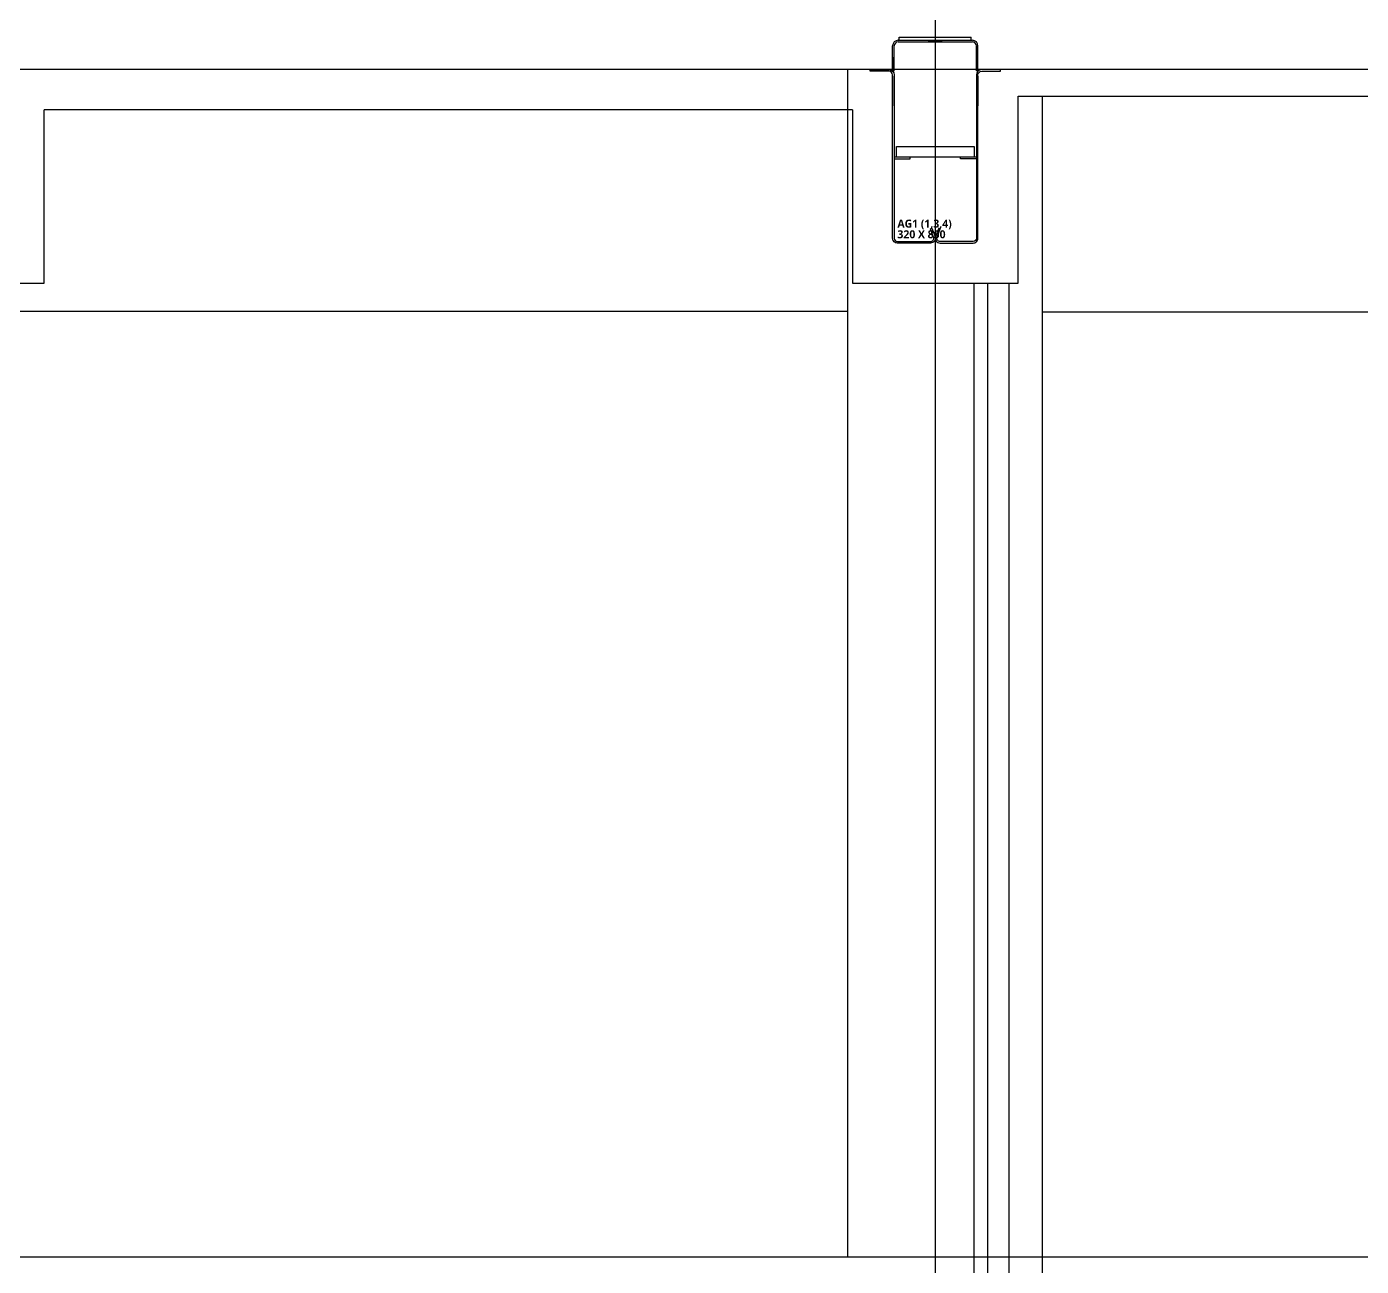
# Model space of a CAD drawing. Header units: millimetres. Extents: x -39468 to 212532, y -94717 to 83483.
# Drawn here: x 70094 to 75097, y 14165 to 18811 of the extents above; entities that cross this region are included whole.
import ezdxf
from ezdxf.enums import TextEntityAlignment as Align

# ---------------------------------------------------------------- set-up
doc = ezdxf.new("R2010")
doc.units = ezdxf.units.MM
doc.header["$LTSCALE"] = 300
doc.header["$MEASUREMENT"] = 0
doc.linetypes.add('주단면도-1$0$STD_CENTER', pattern=[66, 60, -2, 2, -2])
doc.layers.get('0').update_dxf_attribs({"linetype": 'CONTINUOUS'})
for name, color, linetype in [('##좌굴방지', 6, 'CONTINUOUS'), ('갈바륨 V-115', 141, 'CONTINUOUS'), ('주단면도-1$0$A-FLOR-GW', 6, 'CONTINUOUS'), ('주단면도-1$0$A-ST-AXIS-CEN', 252, '주단면도-1$0$STD_CENTER'), ('주단면도-1$0$A-ST-CONC', 2, 'CONTINUOUS'), ('주단면도-1$0$저온단열', 160, 'CONTINUOUS')]:
    doc.layers.add(name, color=color, linetype=linetype)
doc.layers.add('A-ELEV-LIN2', color=7, linetype='CONTINUOUS', lineweight=25)
doc.layers.add('Defpoint', color=161, linetype='CONTINUOUS', plot=False)
doc.styles.get("Standard").update_dxf_attribs({"font": 'NanumGothicBold.ttf'})
pattern_1 = [(45, (-26621.6069, -1604.5902), (-0.25, 0.25), [])]

# ---------------------------------------------------------------- blocks, each defined once
blk = doc.blocks.new('G$C1F1A67B9')
h = blk.add_hatch()
h.set_pattern_fill('ANSI31', color=252, scale=0.1, angle=45, style=0)
h.set_pattern_definition(pattern_1)
h.paths.add_polyline_path([(219, 760), (269, 760), (269, 754), (219, 754)])
h = blk.add_hatch()
h.set_pattern_fill('ANSI31', color=252, scale=0.1, angle=45, style=0)
h.set_pattern_definition(pattern_1)
h.paths.add_polyline_path([(84, 645.4), (84, 695.4), (90, 695.4), (90, 645.4)])
h = blk.add_hatch()
h.set_pattern_fill('ANSI31', color=252, scale=0.1, angle=45, style=0)
h.set_pattern_definition(pattern_1)
h.paths.add_polyline_path([(404, 645.4), (404, 695.4), (398, 695.4), (398, 645.4)])
at = {"layer": '##좌굴방지'}
for points in [[(98, 322), (98, 362), (390, 362), (390, 322)], [(398, 322), (90, 322), (90, 316), (150, 316), (150, 322)], [(398, 322), (398, 316), (338, 316), (338, 322)]]:
    blk.add_lwpolyline(points, dxfattribs=at)
at = {"color": 2, "linetype": 'Continuous'}
for p, q in [((105, 760), (383, 760)), ((105, 754), (383, 754)), ((84, 645.4), (84, 739)), ((90, 645.4), (90, 739)), ((398, 645.4), (398, 739)), ((404, 645.4), (404, 739)), ((84, 645.4), (90, 645.4)), ((404, 645.4), (398, 645.4))]:
    blk.add_line(p, q, dxfattribs=at)
at = {"color": 3, "linetype": 'Continuous'}
for p, q in [((109, 760), (109, 772)), ((109, 772), (379, 772)), ((109, 760), (379, 760)), ((379, 760), (379, 772))]:
    blk.add_line(p, q, dxfattribs=at)
at = {"color": 7, "linetype": 'Continuous'}
for p, q in [((84, 625), (84, 515)), ((404, 625), (404, 515))]:
    blk.add_line(p, q, dxfattribs=at)
at = {"color": 2, "linetype": 'Continuous'}
for points in [[(225.7, 53.9), (231.3, 56), (242.9, 24.2, -0.520567), (226, 0), (102, 0, -0.414214), (84, 18), (84, 630, 0.413373), (70, 644), (0, 644), (0, 650), (70, 650, -0.413938), (90, 630), (90, 18, 0.414214), (102, 6), (226, 6, 0.520567), (237.3, 22.1)], [(262.3, 53.9), (256.7, 56), (245.1, 24.2, 0.520567), (262, 0), (386, 0, 0.414214), (404, 18), (404, 630, -0.413373), (418, 644), (488, 644), (488, 650), (418, 650, 0.413938), (398, 630), (398, 18, -0.414214), (386, 6), (262, 6, -0.520567), (250.7, 22.1)]]:
    blk.add_lwpolyline(points, format="xyb", close=True, dxfattribs=at)
for centre, radius, start, end in [((105, 739), 21, 90, 180), ((105, 739), 15, 90, 180), ((383, 739), 21, 0, 90), ((383, 739), 15, 0, 90)]:
    blk.add_arc(centre, radius, start, end, dxfattribs=at)
at = {"layer": 'Defpoint', "linetype": 'Continuous'}
for s, p in [('AG1 (1,3,4)', (102, 73)), ('320 X 850', (102, 33))]:
    blk.add_text(s, height=30, dxfattribs=at).set_placement(p, align=Align.MIDDLE_LEFT)

msp = doc.modelspace()

# ---------------------------------------------------------------- linework, layer by layer
msp.add_line((73171, 18650), (73171, 14200))
at = {"layer": 'A-ELEV-LIN2'}
for p, q in [((73171, 17744), (62829, 17744)), ((81518.5, 17741), (73900, 17741))]:
    msp.add_line(p, q, dxfattribs=at)
at = {"layer": '갈바륨 V-115'}
msp.add_line((73645, 17850), (73645, 14130), dxfattribs=at)
at = {"layer": '주단면도-1$0$A-FLOR-GW'}
for p, q in [((73900, 18550), (73900, 13000.6)), ((73775, 17850), (73775, 13000.6))]:
    msp.add_line(p, q, dxfattribs=at)
at = {"layer": '주단면도-1$0$A-ST-AXIS-CEN', "linetype": 'Continuous'}
for p, q in [((73500, 55500), (73500, 0)), ((0, 14200), (153520.7, 14200))]:
    msp.add_line(p, q, dxfattribs=at)
at = {"layer": '주단면도-1$0$A-ST-CONC'}
msp.add_line((81675, 18650), (40900, 18650), dxfattribs=at)
at = {"layer": '주단면도-1$0$저온단열'}
for p, q in [((73190, 18500), (70160, 18500)), ((73695, 17850), (73695, 14080))]:
    msp.add_line(p, q, dxfattribs=at)
for points in [[(73190, 18500), (73190, 17850), (73810, 17850), (73810, 18550), (76000, 18550), (76000, 17858), (76500, 17858), (76500, 18550)], [(69540, 18500), (69540, 17850), (70160, 17850), (70160, 18500)]]:
    msp.add_lwpolyline(points, dxfattribs=at)

# ---------------------------------------------------------------- block references
msp.add_blockref('G$C1F1A67B9', (73256, 18000))

doc.saveas('drawing.dxf')
